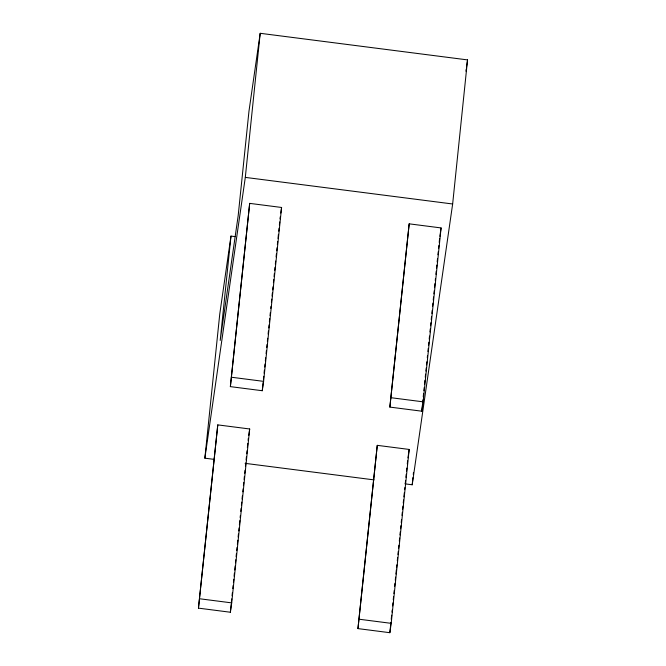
<?xml version="1.0" encoding="UTF-8"?>
<svg xmlns="http://www.w3.org/2000/svg" width="666" height="666" viewBox="0 0 666 666"><rect width="100%" height="100%" fill="white"/><g stroke="black" fill="none" stroke-linecap="round" stroke-linejoin="round"><path stroke-width="1" d="M214.144 459.373L204.862 458.183L219.755 314.086L230.985 236.089L235.115 236.621M230.985 236.089L220.205 340.434L238.178 215.634L248.959 111.297L260.198 33.3L467.54 59.898L452.647 203.987L412.204 484.781L404.986 483.857M198.46 608.141L217.782 424.883L249.675 428.979L231.71 602.88L230.361 612.237L198.46 608.141L217.782 424.883M204.862 458.183L245.304 177.389L260.198 33.3M230.369 386.63L249.683 203.371L281.585 207.467L263.611 381.368L262.262 390.726L230.369 386.63L249.683 203.371M230.361 612.237L231.21 604.004M231.427 601.947L231.743 598.859M232.059 595.77L232.376 592.69M232.809 588.569L233.125 585.481M233.441 582.4L233.766 579.312M234.082 576.223L234.399 573.135M234.715 570.046L235.148 565.933M235.464 562.845L235.781 559.756M236.105 556.668L236.422 553.588M236.738 550.499L237.054 547.41M237.379 544.322L237.804 540.209M238.12 537.121L238.445 534.032M238.761 530.944L239.077 527.863M239.394 524.775L239.827 520.654M240.143 517.565L240.351 515.509M240.784 511.396L241.1 508.308M241.417 505.219L241.741 502.131M242.058 499.05L242.374 495.962M242.799 491.841L243.123 488.761M243.44 485.672L243.756 482.584M244.081 479.495L244.397 476.406M244.713 473.326L245.03 470.238M245.463 466.117L245.779 463.028M246.095 459.948L246.42 456.859M246.736 453.771L247.053 450.682M247.369 447.594L247.802 443.481M248.118 440.392L248.326 438.336M262.262 390.726L263.112 382.492M263.436 379.404L263.753 376.323M264.069 373.235L264.394 370.146M264.71 367.058L265.026 363.969M265.351 360.88L265.667 357.8M266.092 353.679L266.408 350.591M266.733 347.51L267.049 344.422M267.366 341.333L267.69 338.245M268.115 334.132L268.431 331.044M268.748 327.955L269.072 324.866M269.389 321.786L269.705 318.698M270.03 315.609L270.346 312.52M270.771 308.408L270.987 306.343M271.412 302.231L271.728 299.142M272.044 296.054L272.369 292.973M272.685 289.885L273.002 286.796M273.435 282.684L273.751 279.595M274.067 276.507L274.384 273.418M274.708 270.329L275.025 267.249M275.341 264.161L275.666 261.072M276.09 256.951L276.407 253.871M276.723 250.782L277.048 247.694M277.364 244.605L277.68 241.517M278.005 238.436L278.43 234.315M278.746 231.227L279.062 228.147M279.387 225.058L279.703 221.969M280.02 218.881L280.236 216.825M357.958 628.604L377.272 445.346L409.174 449.442L391.2 623.343L389.851 632.7L357.958 628.604L377.272 445.346M389.86 407.093L409.182 223.834L441.083 227.93L423.11 401.831L421.761 411.188L389.86 407.093L409.182 223.834M389.851 632.7L390.917 622.41M391.233 619.322L391.666 615.209M391.983 612.121L392.191 610.064M392.624 605.943L392.94 602.855M393.256 599.775L393.573 596.686M393.897 593.597L394.214 590.509M394.638 586.396L394.963 583.308M395.279 580.219L395.596 577.131M395.912 574.05L396.345 569.93M396.553 567.873L396.869 564.785M397.302 560.672L397.619 557.584M397.935 554.495L398.26 551.406M398.576 548.318L398.892 545.238M399.317 541.117L399.642 538.028M399.958 534.948L400.274 531.859M400.599 528.771L400.915 525.682M401.232 522.594L401.548 519.513M401.981 515.392L402.297 512.304M402.614 509.224L402.938 506.135M403.255 503.046L403.571 499.958M403.887 496.869L404.32 492.757M404.637 489.668L404.845 487.612M405.278 483.491L405.594 480.411M405.91 477.322L406.227 474.234M406.551 471.145L406.868 468.056M407.292 463.944L407.617 460.855M412.204 484.781L412.953 477.58M413.27 474.492L413.486 472.427M421.761 411.188L422.402 405.011M422.61 402.955L422.927 399.866M423.251 396.786L423.568 393.698M423.884 390.609L424.209 387.52M424.525 384.432L424.95 380.319M425.266 377.231L425.591 374.142M425.907 371.054L426.223 367.973M426.548 364.885L426.864 361.796M427.289 357.684L427.505 355.619M427.93 351.506L428.246 348.418M428.563 345.329L428.887 342.249M429.204 339.161L429.52 336.072M429.953 331.951L430.269 328.871M430.586 325.782L430.902 322.694M431.227 319.605L431.543 316.517M431.859 313.436L432.184 310.348M432.609 306.227L432.925 303.147M433.241 300.058L433.566 296.969M433.882 293.881L434.199 290.792M434.523 287.704L434.948 283.591M435.264 280.503L435.481 278.446M435.905 274.334L436.222 271.245M436.538 268.157L436.863 265.068M437.179 261.979L437.495 258.899M437.92 254.778L438.245 251.69M438.561 248.609L438.877 245.521M439.202 242.432L439.627 238.32M248.734 435.531L249.675 428.979M280.777 213.078L281.585 207.467M407.958 457.867L409.174 449.442M439.868 236.347L441.083 227.93M465.917 71.187L466.208 69.139M466.508 67.083L467.54 59.898M245.304 177.389L452.647 203.987M231.718 377.272L263.611 381.368M391.208 397.735L423.11 401.831M245.096 463.345L374.034 479.886M199.808 598.784L231.71 602.88M359.307 619.247L391.2 623.343"/></g></svg>
